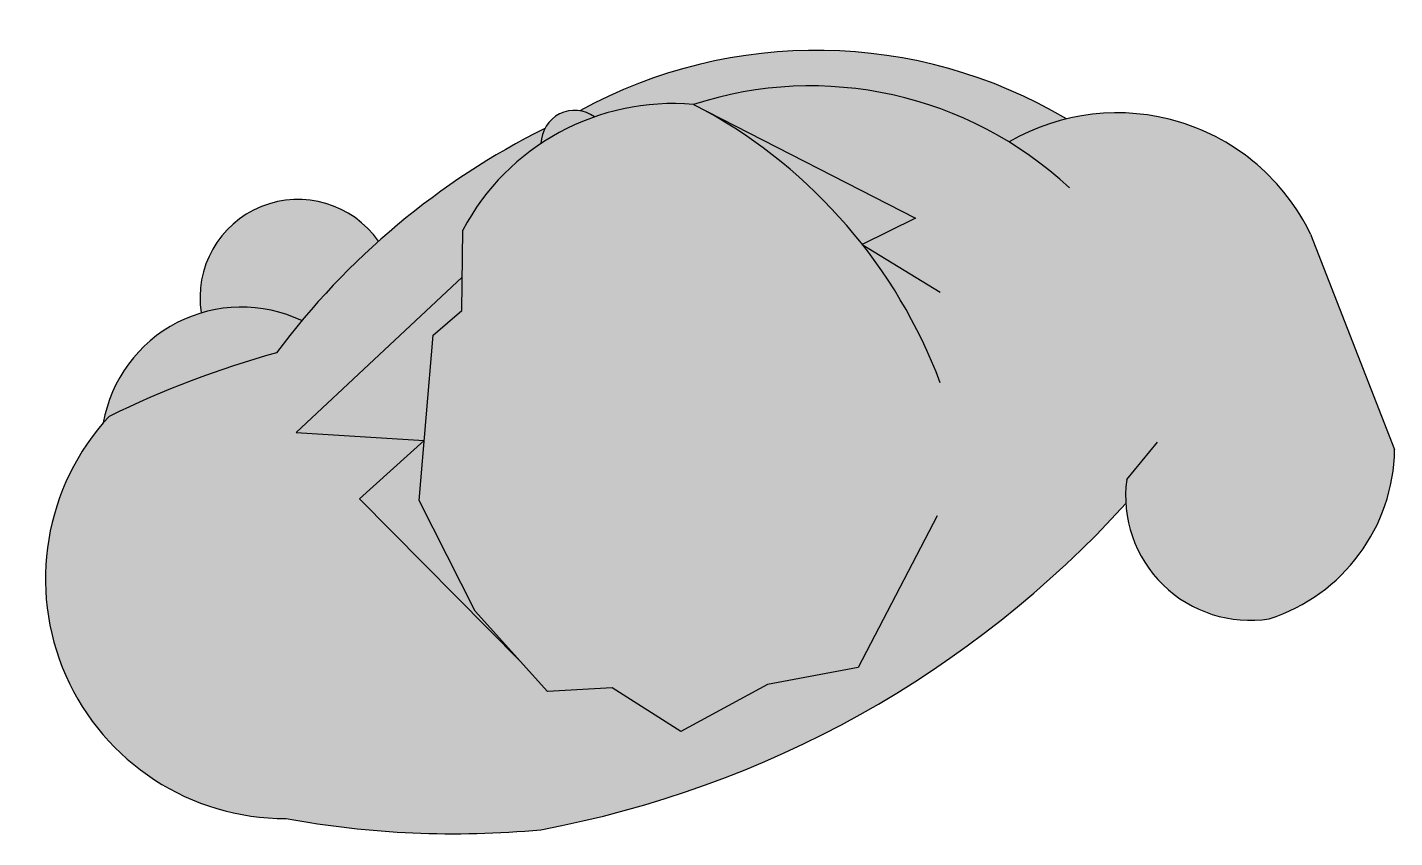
# Model space of a CAD drawing. Header units: metres. Extents: x -438 to -108, y 54494 to 54569.
# Drawn here: x -432.573 to -431.966, y 54566.013 to 54566.373 of the extents above; entities that cross this region are included whole.
import ezdxf

# ---------------------------------------------------------------- set-up
doc = ezdxf.new("R2010")
doc.units = ezdxf.units.M
doc.header["$MEASUREMENT"] = 0
doc.layers.add('man', color=172, linetype='Continuous')
doc.layers.add('man-hatch', color=7, linetype='Continuous', true_color=0xffffff)

# ---------------------------------------------------------------- blocks, each defined once
blk = doc.blocks.new('M2')
at = {"layer": 'man-hatch', "ltscale": 300}
for points in [[(47218.58783009245, -56158.14152330089, -0.119352466506528), (47225.08953801408, -56160.83470481265, -0.1059604236637729), (47268.90014203642, -56155.34250670173, -0.2195240109312494), (47408.82934298239, -56171.96123338486, -0.07228555559278987), (47434.26016736524, -56161.73004458714, 0.2651037385355804)], [(47166.45076369759, -56231.90154478503), (47166.67224047358, -56211.06730206031, -0.1246566271921238), (47201.32891742889, -56172.67132267881, -0.1172412468285408), (47203.03717481094, -56165.96924945719, 0.1173176296307411), (47084.01420184763, -56265.53648848716, 0.04684486659498766), (47009.86762754033, -56293.65610318139, 0.6554023594545968), (47088.29920624123, -56472.00459070367, 0.06891612869872055), (47201.20706127281, -56476.96920483585, 0.1640511837922687), (47460.62854958435, -56332.32053446933, 0.4423139774793278), (47524.23008811535, -56383.42070857048, 0.3213502852327629), (47579.79676038588, -56308.42596477776), (47542.54996985979, -56212.87391173184, 0.436851786910106), (47408.82934298239, -56171.96123338486, 0.2195240109312574), (47268.90014203642, -56155.34250670173), (47367.31964078747, -56205.69860562029), (47343.76077444685, -56217.37367555717, 0.09984795847774505), (47274.02197801824, -56157.96308171601), (47268.90014203641, -56155.34250670173, 0.3014087865333648), (47166.67224047358, -56211.06730206031), (47166.29383387202, -56246.66387849762), (47153.50896059106, -56257.67802442723), (47147.35940086425, -56330.91605588389), (47172.17282626292, -56380.08015811357), (47192.2251673741, -56402.39957912345), (47120.86382703777, -56330.17438074589), (47149.58250863881, -56304.44000810658), (47092.74684384773, -56300.76039709415)], [(47225.08953801408, -56160.83470481265, 0.1193524665065513), (47218.58783009245, -56158.14152330089, 0.4555296992158396), (47201.32891742889, -56172.67132267881, -0.06324949564087158)]]:
    blk.add_hatch(color=256, dxfattribs=at).paths.add_polyline_path(points)
for points in [[(47274.02197801824, -56157.96308171601, -0.09984795847774589), (47343.76077444685, -56217.37367555717), (47367.31964078747, -56205.69860562029)], [(47129.30127776425, -56216.02355036487, 0.7960714883163355), (47050.70883796614, -56247.80093413056, -0.1858235502421166), (47095.30250751487, -56251.22339591735, -0.03654474434650917)], [(47153.50896059106, -56257.67802442723), (47166.29383387202, -56246.66387849762), (47166.45076369759, -56231.90154478503), (47092.74684384773, -56300.76039709415), (47149.58250863897, -56304.44000810658)], [(47095.30250751487, -56251.22339591735, 0.4953033423396812), (47007.26560305474, -56296.57772340911, -0.009207037127556897), (47009.86762754033, -56293.65610318139, -0.04684486659498759), (47084.01420184763, -56265.53648848716, -0.01359680000698799)], [(47149.58250863898, -56304.44000810642), (47120.86382703777, -56330.17438074589), (47192.2251673741, -56402.39957912345), (47172.17282626292, -56380.08015811357), (47147.35940086425, -56330.91605588389)]]:
    blk.add_hatch(color=256, dxfattribs=at).paths.add_polyline_path(points, flags=17)
at = {"layer": 'man', "linetype": 'ByBlock', "lineweight": -2}
for p, q in [((47268.90014203642, -56155.34250670173), (47367.31964078747, -56205.69860562029)), ((47166.29383387202, -56246.66387849762), (47166.67224047358, -56211.06730205988)), ((47367.31964078747, -56205.69860562029), (47343.76077444685, -56217.37367555717)), ((47542.54996986003, -56212.87391173245), (47579.79676038583, -56308.42596477766)), ((47343.76077444685, -56217.37367555717), (47378.28619683382, -56238.63091045441)), ((47166.45076369748, -56231.90154478513), (47092.74684384773, -56300.76039709415)), ((47153.50896059106, -56257.67802442723), (47166.29383387202, -56246.66387849762)), ((47147.35940086425, -56330.91605588389), (47153.50896059106, -56257.67802442723)), ((47092.74684384773, -56300.76039709415), (47149.58250863881, -56304.44000810658)), ((47149.58250863881, -56304.44000810658), (47120.86382703777, -56330.17438074589)), ((47461.01162928025, -56321.65190381099), (47474.61709096287, -56305.06096869553)), ((47120.86382703777, -56330.17438074589), (47192.22516737288, -56402.39957912221)), ((47172.17282626292, -56380.08015811357), (47147.35940086425, -56330.91605588389)), ((47376.92290736092, -56337.79653819694), (47342.01948696913, -56405.06972644345)), ((47204.19329240266, -56415.72079781459), (47172.17282626292, -56380.08015811357)), ((47342.01948696913, -56405.06972644345), (47301.71696876187, -56412.64717201651)), ((47232.87420394149, -56414.09252105271), (47204.19329240266, -56415.72079781459)), ((47263.31743578863, -56433.37580011239), (47232.87420394149, -56414.09252105271)), ((47301.71696876187, -56412.64717201651), (47263.31743578863, -56433.37580011239))]:
    blk.add_line(p, q, dxfattribs=at)
for centre, radius, start, end in [((47323.27775864117, -56349.02674905286), 217.708866493577, 59.35119559971029, 118.7423183283635), ((47320.85093046042, -56315.32764966629), 168.208591894907, 46.99305968181638, 107.9897839667836), ((47259.807486618, -56260.29354720633), 105.3441848682557, 85.04842306074643, 152.1414961156362), ((47216.27780795975, -56172.91282828066), 14.95084121576607, 53.8869610861953, 179.0744431473306), ((47161.62173246232, -56360.54003405993), 231.6705350750939, 20.67752102806517, 60.97620463156397), ((47456.74448730118, -56254.33871762556), 95.29906067175547, 25.79178046449664, 120.1845691505546), ((47352.77994318959, -56465.89602611244), 335.2297242735347, 116.5313247830741, 143.296200271545), ((47093.66022841742, -56240.9522807133), 43.49397654075693, 34.97043174883405, 189.0596187173763), ((47068.56021515995, -56307.43516860748), 62.24880391914036, 64.55761201362107, 169.9550842882678), ((47196.67934861153, -56674.43072147824), 424.131971288061, 105.4048071921937, 116.1330168939088), ((47087.89106362098, -56365.76406821484), 106.2413064636196, 137.2563986405629, 270.2201112527243), ((47499.69486469565, -56307.1583765525), 80.11192466216596, 287.8340938064555, 359.0933873254627), ((47515.66103522028, -56328.95539902087), 55.13527556705294, 172.3879404696308, 278.9410803243558), ((47116.41802601113, -56019.94826734042), 464.8196615998632, 280.510327635889, 317.7761464021775), ((47162.67722179093, -56066.84789916409), 411.9272191739817, 259.5975583090696, 275.3670377485614)]:
    blk.add_arc(centre, radius, start, end, dxfattribs=at)

msp = doc.modelspace()

# ---------------------------------------------------------------- block references
at = {"layer": 'man', "xscale": 0.000999999999995, "yscale": 0.000999999999995, "zscale": 0.000999999999995}
msp.add_blockref('M2', (-479.5462677756587, 54622.49372495692), dxfattribs=at)

doc.saveas('drawing.dxf')
